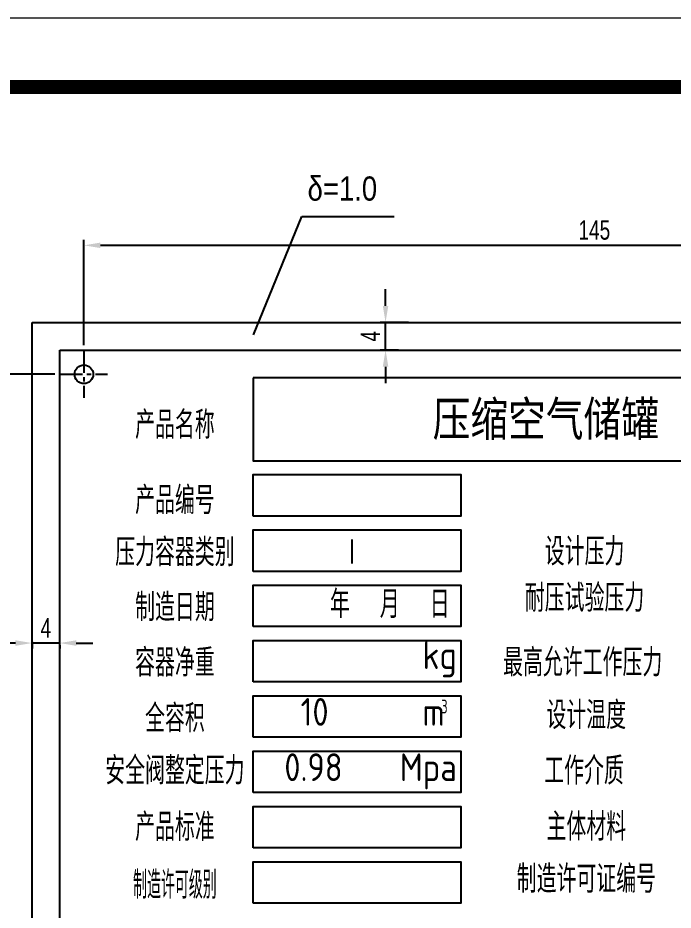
# Model space of a CAD drawing. Header units: millimetres. Extents: x 35105 to 454747, y -53554 to 1224.
# Drawn here: x 447752 to 448700, y -48904 to -47614 of the extents above; entities that cross this region are included whole.
import ezdxf
from ezdxf.enums import TextEntityAlignment as Align

# ---------------------------------------------------------------- set-up
doc = ezdxf.new("R2010")
doc.units = ezdxf.units.MM
doc.linetypes.add('CENTER', pattern=[50.8, 31.75, -6.35, 6.35, -6.35])
doc.layers.get('0').update_dxf_attribs({"lineweight": 18})
doc.layers.get('Defpoints').update_dxf_attribs({"lineweight": 18})
for name, color, linetype in [('11', 1, 'CENTER'), ('12', 2, 'Continuous'), ('13', 3, 'Continuous'), ('BORDER', 7, 'Continuous')]:
    doc.layers.add(name, color=color, linetype=linetype)
doc.layers.add('标注', color=7, linetype='Continuous', lineweight=18)
doc.styles.add('HGCAD', font='HGCAD.SHX', dxfattribs={"width": 0.75, "bigfont": 'HGCADHZ.SHX'})
doc.styles.add('HZ', font='gbenor.shx', dxfattribs={"width": 0.9, "bigfont": 'gbcbig.shx'})
doc.styles.add('SBHZ', font='tcc_simp.shx', dxfattribs={"width": 0.85, "bigfont": 'tcc_hzdx.shx'})
doc.styles.get("Standard").update_dxf_attribs({"font": 'gbenor.shx', "width": 0.7, "bigfont": 'gbcbig.shx'})
doc.styles.add('样式 1', font='times.ttf', dxfattribs={"width": 0.8})
doc.dimstyles.new('HGCAD$0', dxfattribs={"dimtxt": 3.5, "dimasz": 3, "dimexe": 1, "dimexo": 1, "dimgap": 1, "dimtad": 1, "dimdec": 1, "dimdsep": 46, "dimtxsty": 'HGCAD', "dimcen": 0, "dimadec": 1, "dimazin": 0, "dimtfac": 1, "dimtmove": 0, "dimatfit": 1, "dimfxl": 1, "dimtfill": 1, "dimarcsym": 1})

# ---------------------------------------------------------------- blocks, each defined once
blk = doc.blocks.new('*D188')
at = {"layer": 'Defpoints', "color": 0, "ltscale": 8, "transparency": 16777216}
for p in [(447656.9, -48129.2), (447813.9, -48129.2), (447813.9, -49229.2)]:
    blk.add_point(p, dxfattribs=at)
at = {"layer": '标注', "color": 0, "lineweight": -2, "ltscale": 8, "transparency": 16777216}
for p, q in [((447805.9, -48129.2), (447648.9, -48129.2)), ((447656.9, -49205.2), (447656.9, -48153.2)), ((447805.9, -49229.2), (447648.9, -49229.2))]:
    blk.add_line(p, q, dxfattribs=at)
at = {"layer": '标注', "color": 0, "ltscale": 8, "transparency": 16777216}
for points in [[(447652.9, -48153.2), (447660.9, -48153.2), (447656.9, -48129.2)], [(447652.9, -49205.2), (447660.9, -49205.2), (447656.9, -49229.2)]]:
    blk.add_solid(points, dxfattribs=at)
at = {"layer": '标注', "color": 0, "ltscale": 8, "transparency": 16777216, "insert": (447634.9, -48678.9), "char_height": 28, "attachment_point": 5, "rotation": 90, "style": 'HGCAD', "bg_fill": 3, "box_fill_scale": 1.1, "bg_fill_color": 256, "bg_fill_true_color": 13158600, "bg_fill_transparency": 307}
blk.add_mtext('110', dxfattribs=at)
blk = doc.blocks.new('*D189')
at = {"layer": 'Defpoints', "color": 0, "ltscale": 8, "transparency": 16777216}
for p in [(449297.9, -47942.7), (447847.9, -48095.2), (449297.9, -48095.2)]:
    blk.add_point(p, dxfattribs=at)
at = {"layer": '标注', "color": 0, "lineweight": -2, "ltscale": 8, "transparency": 16777216}
for p, q in [((447847.9, -48087.2), (447847.9, -47934.7)), ((449297.9, -48087.2), (449297.9, -47934.7)), ((447871.9, -47942.7), (449273.9, -47942.7))]:
    blk.add_line(p, q, dxfattribs=at)
at = {"layer": '标注', "color": 0, "ltscale": 8, "transparency": 16777216}
for points in [[(447871.9, -47938.7), (447871.9, -47946.7), (447847.9, -47942.7)], [(449273.9, -47938.7), (449273.9, -47946.7), (449297.9, -47942.7)]]:
    blk.add_solid(points, dxfattribs=at)
at = {"layer": '标注', "color": 0, "ltscale": 8, "transparency": 16777216, "insert": (448586.3, -47920.7), "char_height": 28, "attachment_point": 5, "style": 'HGCAD', "bg_fill": 3, "box_fill_scale": 1.1, "bg_fill_color": 256, "bg_fill_true_color": 13158600, "bg_fill_transparency": 1907}
blk.add_mtext('145', dxfattribs=at)
blk = doc.blocks.new('*D192')
at = {"layer": '标注', "color": 0, "lineweight": -2, "ltscale": 8, "transparency": 16777216}
for p, q in [((447748.9, -48517.9), (447724.9, -48517.9)), ((447772.9, -48516.1), (447772.9, -48525.9)), ((447812.9, -48517.9), (447772.9, -48517.9)), ((447812.9, -48521), (447812.9, -48525.9)), ((447836.9, -48517.9), (447860.9, -48517.9))]:
    blk.add_line(p, q, dxfattribs=at)
at = {"layer": '标注', "color": 0, "ltscale": 8, "transparency": 16777216}
for points in [[(447748.9, -48513.9), (447748.9, -48521.9), (447772.9, -48517.9)], [(447836.9, -48513.9), (447836.9, -48521.9), (447812.9, -48517.9)]]:
    blk.add_solid(points, dxfattribs=at)
at = {"layer": '标注', "color": 0, "ltscale": 8, "transparency": 16777216, "insert": (447792.9, -48495.9), "char_height": 28, "attachment_point": 5, "style": 'HGCAD', "bg_fill": 3, "box_fill_scale": 1.1, "bg_fill_color": 256, "bg_fill_true_color": 13158600, "bg_fill_transparency": 6102}
blk.add_mtext('4', dxfattribs=at)
at = {"layer": 'Defpoints', "color": 0, "ltscale": 8, "transparency": 16777216}
for p in [(447772.9, -48508.1), (447772.9, -48517.9), (447812.9, -48513)]:
    blk.add_point(p, dxfattribs=at)
blk = doc.blocks.new('*D193')
at = {"layer": 'Defpoints', "color": 0, "ltscale": 8, "transparency": 16777216}
for p in [(448325.4, -48054.2), (448310.9, -48094.2)]:
    blk.add_point(p, dxfattribs=at)
at = {"layer": '标注', "color": 0, "lineweight": -2, "ltscale": 8, "transparency": 16777216}
for p, q in [((448284.3, -48030.2), (448284.3, -48006.2)), ((448317.4, -48054.2), (448276.3, -48054.2)), ((448284.3, -48094.2), (448284.3, -48054.2)), ((448302.9, -48094.2), (448276.3, -48094.2)), ((448284.3, -48118.2), (448284.3, -48142.2))]:
    blk.add_line(p, q, dxfattribs=at)
at = {"layer": '标注', "color": 0, "ltscale": 8, "transparency": 16777216}
for points in [[(448280.3, -48030.2), (448288.3, -48030.2), (448284.3, -48054.2)], [(448280.3, -48118.2), (448288.3, -48118.2), (448284.3, -48094.2)]]:
    blk.add_solid(points, dxfattribs=at)
at = {"layer": '标注', "color": 0, "ltscale": 8, "transparency": 16777216, "insert": (448262.3, -48074.2), "char_height": 28, "attachment_point": 5, "rotation": 90, "style": 'HGCAD', "bg_fill": 3, "box_fill_scale": 1.1, "bg_fill_color": 256, "bg_fill_true_color": 13158600, "bg_fill_transparency": 5547}
blk.add_mtext('4', dxfattribs=at)
at = {"layer": 'Defpoints', "color": 0, "ltscale": 8, "transparency": 16777216}
blk.add_point((448284.3, -48054.2), dxfattribs=at)

msp = doc.modelspace()

# ---------------------------------------------------------------- linework, layer by layer
at = {"layer": '12'}
for points in [[(448092.94045, -48134.18035), (448092.94045, -48254.18035), (448972.94045, -48254.18035), (448972.94045, -48134.18035), (448092.94045, -48134.18035)], [(448092.94045, -48334.18035), (448092.94045, -48274.18035), (448392.94045, -48274.18035), (448392.94045, -48334.18035), (448092.94045, -48334.18035)], [(448092.94045, -48414.18035), (448092.94045, -48354.18035), (448392.94045, -48354.18035), (448392.94045, -48414.18035), (448092.94045, -48414.18035)], [(448092.94045, -48494.18035), (448092.94045, -48434.18035), (448392.94045, -48434.18035), (448392.94045, -48494.18035), (448092.94045, -48494.18035)], [(448092.94045, -48574.18035), (448092.94045, -48514.18035), (448392.94045, -48514.18035), (448392.94045, -48574.18035), (448092.94045, -48574.18035)], [(448092.94045, -48654.18035), (448092.94045, -48594.18035), (448392.94045, -48594.18035), (448392.94045, -48654.18035), (448092.94045, -48654.18035)], [(448092.94045, -48734.18035), (448092.94045, -48674.18035), (448392.94045, -48674.18035), (448392.94045, -48734.18035), (448092.94045, -48734.18035)], [(448092.94045, -48814.18035), (448092.94045, -48754.18035), (448392.94045, -48754.18035), (448392.94045, -48814.18035), (448092.94045, -48814.18035)], [(448092.94045, -48894.18035), (448092.94045, -48834.18035), (448392.94045, -48834.18035), (448392.94045, -48894.18035), (448092.94045, -48894.18035)]]:
    msp.add_lwpolyline(points, dxfattribs=at)
msp.add_circle((447847.94045, -48129.18035), 13.5, dxfattribs=at)
at = {"layer": '13'}
for p, q in [((448093.4908, -48072.33458), (448163.41076, -47900.86593)), ((448163.41076, -47900.86593), (448206.30289, -47900.86593)), ((448206.30289, -47900.86593), (448296.85664, -47900.86593))]:
    msp.add_line(p, q, dxfattribs=at)
at = {"layer": 'BORDER', "color": 4, "linetype": 'Continuous', "lineweight": -3, "ltscale": 5, "const_width": 20}
msp.add_lwpolyline([(446847.38635, -47713.70516), (450447.38635, -47713.70516), (450447.38635, -53453.70516), (446847.38635, -53453.70516)], close=True, dxfattribs=at)

# ---------------------------------------------------------------- texts
at = {"layer": '13', "style": 'SBHZ', "width": 0.85}
msp.add_text('δ=1.0', height=35, dxfattribs=at).set_placement((448171.44848, -47860.57708), align=Align.MIDDLE_LEFT)
at = {"layer": '13', "style": '样式 1', "width": 0.8}
msp.add_text('压缩空气储罐', height=50, dxfattribs=at).set_placement((448352.39666, -48218.65098))
at = {"layer": '13', "style": 'HZ'}
for s, p in [('产品名称', (447979.57336, -48222.50837)), ('产品编号', (447979.57336, -48331.48488)), ('压力容器类别', (447979.57336, -48406.69717)), ('设计压力', (448572.18523, -48405.70515)), ('Ⅰ', (448235.79099, -48406.69717)), ('耐压试验压力', (448572.18523, -48472.80973)), ('制造日期', (447979.57336, -48486.28767)), ('容器净重', (447979.57336, -48566.26602)), ('最高允许工作压力', (448569.46502, -48566.19729)), ('设计温度', (448574.63886, -48642.35616)), ('全容积', (447979.57336, -48646.85734)), ('安全阀整定压力', (447979.57336, -48722.40289)), ('工作介质', (448571.36601, -48722.61833)), ('产品标准', (447979.57336, -48804.0761)), ('主体材料', (448574.75982, -48803.67205)), ('制造许可证编号', (448574.75982, -48879.1722))]:
    msp.add_text(s, height=40, dxfattribs=at).set_placement(p, align=Align.CENTER)
for s, p in [('年  月  日', (448203.78913, -48481.82023)), ('kg', (448337.74571, -48555.4048)), ('10', (448161.45347, -48637.45005)), ('m', (448337.74571, -48637.45005)), ('0.98', (448137.90731, -48717.45005)), ('Mpa', (448304.86647, -48717.45005))]:
    msp.add_text(s, height=40, dxfattribs=at).set_placement(p)
at = {"layer": '13', "width": 0.75}
msp.add_text('3', height=20, dxfattribs=at).set_placement((448364.99969, -48619.67029))
at = {"layer": '13', "width": 0.7}
msp.add_text('制造许可级别', height=40, dxfattribs=at).set_placement((447979.57336, -48887.63915), align=Align.CENTER)

# ---------------------------------------------------------------- next in the draw order: dimensions: what is measured, and where the dimension line sits
at = {"layer": '标注', "color": 1, "ltscale": 8}
dim = msp.add_linear_dim(base=(447656.89992, -48129.18035), p1=(447813.92286, -49229.18035), p2=(447813.92286, -48129.18035), angle=90, text='110', dimstyle='HGCAD$0', override={"dimscale": 8}, dxfattribs=at)
dim.commit()
dim.dimension.update_dxf_attribs({"geometry": '*D188', "text_midpoint": (447656.89992, -48678.93943), "dimtype": 160})

# ---------------------------------------------------------------- next in the draw order: linework, layer by layer
at = {"layer": '11'}
msp.add_line((447813.92286, -48129.18035), (447881.95803, -48129.18035), dxfattribs=at)
at = {"layer": '12'}
for points in [[(447772.94045, -48054.18035), (449372.94045, -48054.18035), (449372.94045, -49304.18035), (447772.94045, -49304.18035)], [(447812.94045, -48094.18035), (449332.94045, -48094.18035), (449332.94045, -49264.18035), (447812.94045, -49264.18035)]]:
    msp.add_lwpolyline(points, close=True, dxfattribs=at)

# ---------------------------------------------------------------- next in the draw order: dimensions: what is measured, and where the dimension line sits
at = {"layer": '标注', "color": 1, "ltscale": 8}
dim = msp.add_linear_dim(base=(449297.94045, -47942.66841), p1=(447847.94045, -48095.16277), p2=(449297.94045, -48095.16277), text='145', dimstyle='HGCAD$0', override={"dimscale": 8}, dxfattribs=at)
dim.commit()
dim.dimension.update_dxf_attribs({"geometry": '*D189', "text_midpoint": (448586.29282, -47942.66841), "dimtype": 160})
dim = msp.add_linear_dim(base=(447772.94045, -48517.93384), p1=(447812.94045, -48513.0019), p2=(447772.94045, -48508.06996), text='4', dimstyle='HGCAD$0', override={"dimscale": 8}, dxfattribs=at)
dim.commit()
dim.dimension.update_dxf_attribs({"geometry": '*D192', "text_midpoint": (447792.94045, -48495.93384)})

# ---------------------------------------------------------------- next in the draw order: linework, layer by layer
at = {"layer": '11'}
msp.add_line((447847.94045, -48095.16277), (447847.94045, -48163.19793), dxfattribs=at)

# ---------------------------------------------------------------- next in the draw order: dimensions: what is measured, and where the dimension line sits
at = {"layer": '标注', "color": 1, "ltscale": 8}
dim = msp.add_linear_dim(base=(448284.25337, -48054.18035), p1=(448310.8816, -48094.18035), p2=(448325.4062, -48054.18035), angle=90, text='4', dimstyle='HGCAD$0', override={"dimscale": 8}, dxfattribs=at)
dim.commit()
dim.dimension.update_dxf_attribs({"geometry": '*D193', "text_midpoint": (448262.25337, -48074.18035)})

# ---------------------------------------------------------------- next in the draw order: linework, layer by layer
msp.add_lwpolyline([(446346.71864, -47613.70516), (450546.71864, -47613.70516), (450546.71864, -53553.70516), (446346.71864, -53553.70516)], close=True)

doc.saveas('drawing.dxf')
